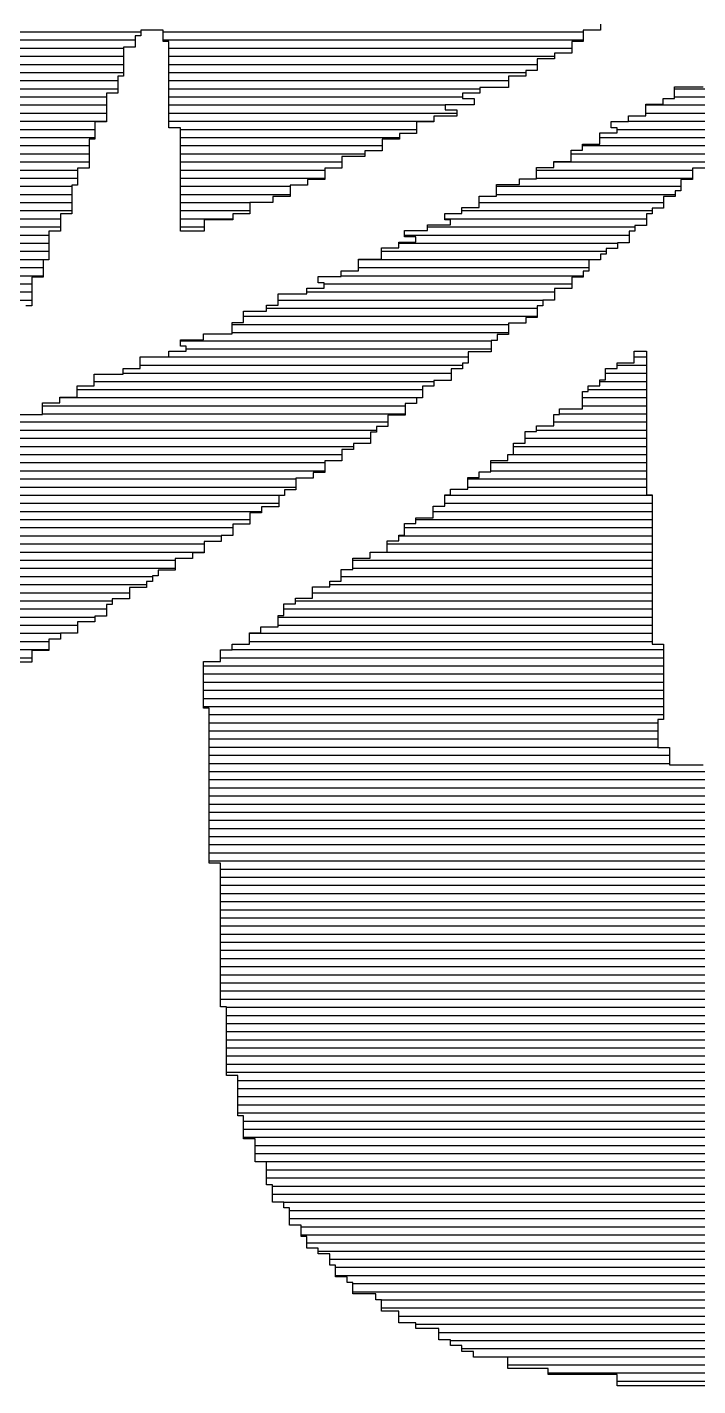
# Model space of a CAD drawing. Extents: x 35 to 236, y 10 to 166.
# Drawn here: x 60.221 to 61.929, y 17.422 to 20.882 of the extents above; entities that cross this region are included whole.
import ezdxf

# ---------------------------------------------------------------- set-up
doc = ezdxf.new("R2010")
doc.units = 0
doc.layers.add('BG_SILKSCREEN_TOP', color=254, linetype='CONTINUOUS')

msp = doc.modelspace()

# ---------------------------------------------------------------- linework, layer by layer
at = {"layer": 'BG_SILKSCREEN_TOP'}
for points in [[(59.192, 20.87), (60.5102, 20.87)], [(60.5672, 20.8745), (60.5102, 20.8745)], [(60.5102, 20.8745), (60.5102, 20.8598)], [(60.5672, 20.8451), (60.5672, 20.8745)], [(60.5672, 20.87), (61.6367, 20.87)], [(61.6808, 20.8745), (61.6367, 20.8745)], [(61.6367, 20.8745), (61.6367, 20.8451)], [(61.6808, 20.8892), (61.6808, 20.8745)], [(59.192, 20.8493), (60.4958, 20.8493)], [(60.4958, 20.8307), (60.4664, 20.8307)], [(60.4664, 20.8307), (60.4664, 20.7575)], [(60.5102, 20.8598), (60.4958, 20.8598)], [(60.4958, 20.8598), (60.4958, 20.8307)], [(60.5672, 20.8493), (61.6367, 20.8493)], [(60.5819, 20.8451), (60.5672, 20.8451)], [(60.5819, 20.6258), (60.5819, 20.8451)], [(61.6367, 20.8451), (61.6076, 20.8451)], [(61.6076, 20.8451), (61.6076, 20.816)], [(59.1629, 20.8079), (60.4664, 20.8079)], [(59.192, 20.8286), (60.4664, 20.8286)], [(60.5819, 20.8286), (61.6076, 20.8286)], [(60.5819, 20.8079), (61.5638, 20.8079)], [(61.5638, 20.8013), (61.5197, 20.8013)], [(61.5197, 20.8013), (61.5197, 20.7719)], [(61.6076, 20.816), (61.5638, 20.816)], [(61.5638, 20.816), (61.5638, 20.8013)], [(59.1482, 20.7665), (60.4664, 20.7665)], [(59.1629, 20.7872), (60.4664, 20.7872)], [(60.5819, 20.7872), (61.5197, 20.7872)], [(60.5819, 20.7665), (61.4906, 20.7665)], [(61.5197, 20.7719), (61.4906, 20.7719)], [(61.4906, 20.7719), (61.4906, 20.7575)], [(59.1482, 20.7458), (60.4517, 20.7458)], [(60.4517, 20.7575), (60.4517, 20.7134)], [(60.4664, 20.7575), (60.4517, 20.7575)], [(60.5819, 20.7458), (61.4468, 20.7458)], [(61.4468, 20.7281), (61.3736, 20.7281)], [(61.3736, 20.7281), (61.3736, 20.7134)], [(61.4468, 20.7575), (61.4468, 20.7281)], [(61.4906, 20.7575), (61.4468, 20.7575)], [(61.8695, 20.7005), (61.8695, 20.7296)], [(61.8695, 20.7296), (61.9427, 20.7296)], [(59.1188, 20.7251), (60.4517, 20.7251)], [(59.1188, 20.7044), (60.4226, 20.7044)], [(60.4517, 20.7134), (60.4226, 20.7134)], [(60.4226, 20.7134), (60.4226, 20.6405)], [(60.5819, 20.7251), (61.3736, 20.7251)], [(60.5819, 20.7044), (61.3295, 20.7044)], [(61.3736, 20.7134), (61.3295, 20.7134)], [(61.3295, 20.7134), (61.3295, 20.7005)], [(61.3295, 20.7005), (61.3589, 20.7005)], [(61.3589, 20.7005), (61.3589, 20.6843)], [(61.8401, 20.6858), (61.8401, 20.7005)], [(61.8401, 20.7005), (61.8695, 20.7005)], [(61.8695, 20.7251), (62.1488, 20.7251)], [(61.8695, 20.7044), (62.1488, 20.7044)], [(59.1188, 20.6837), (60.4226, 20.6837)], [(59.1188, 20.663), (60.4226, 20.663)], [(60.5819, 20.6837), (61.2857, 20.6837)], [(60.5819, 20.663), (61.3151, 20.663)], [(61.3589, 20.6843), (61.2857, 20.6843)], [(61.2857, 20.6843), (61.2857, 20.6711)], [(61.2857, 20.6711), (61.3151, 20.6711)], [(61.3151, 20.6711), (61.3151, 20.6549)], [(61.7963, 20.6564), (61.7963, 20.6858)], [(61.7963, 20.6858), (61.8401, 20.6858)], [(61.7963, 20.6837), (62.105, 20.6837)], [(61.7963, 20.663), (62.105, 20.663)], [(59.0897, 20.6423), (60.4226, 20.6423)], [(60.4226, 20.6405), (60.3932, 20.6405)], [(60.3932, 20.6405), (60.3932, 20.5964)], [(60.5819, 20.6423), (61.2566, 20.6423)], [(60.6113, 20.6258), (60.5819, 20.6258)], [(60.6113, 20.3624), (60.6113, 20.6258)], [(61.2566, 20.6405), (61.2125, 20.6405)], [(61.2125, 20.6405), (61.2125, 20.6111)], [(61.3151, 20.6549), (61.2566, 20.6549)], [(61.2566, 20.6549), (61.2566, 20.6405)], [(61.7084, 20.6258), (61.7084, 20.642)], [(61.7084, 20.642), (61.7525, 20.642)], [(61.7231, 20.6258), (61.7084, 20.6258)], [(61.7231, 20.6126), (61.7231, 20.6258)], [(61.7525, 20.642), (61.7525, 20.6564)], [(61.7525, 20.6564), (61.7963, 20.6564)], [(61.7525, 20.6423), (62.0759, 20.6423)], [(59.075, 20.6009), (60.3932, 20.6009)], [(59.0897, 20.6216), (60.3932, 20.6216)], [(60.3932, 20.5964), (60.3785, 20.5964)], [(60.3785, 20.5964), (60.3785, 20.5232)], [(60.6113, 20.6216), (61.2125, 20.6216)], [(60.6113, 20.6009), (61.1687, 20.6009)], [(61.1687, 20.5964), (61.1249, 20.5964)], [(61.1249, 20.5964), (61.1249, 20.5673)], [(61.2125, 20.6111), (61.1687, 20.6111)], [(61.1687, 20.6111), (61.1687, 20.5964)], [(61.6793, 20.5835), (61.6793, 20.6126)], [(61.6793, 20.6126), (61.7231, 20.6126)], [(61.6793, 20.6009), (62.0318, 20.6009)], [(61.7231, 20.6216), (62.0465, 20.6216)], [(59.075, 20.5802), (60.3785, 20.5802)], [(59.075, 20.5595), (60.3785, 20.5595)], [(60.6113, 20.5802), (61.1249, 20.5802)], [(60.6113, 20.5595), (61.0808, 20.5595)], [(61.1249, 20.5673), (61.0808, 20.5673)], [(61.0808, 20.5673), (61.0808, 20.5526)], [(61.6061, 20.5394), (61.6061, 20.5688)], [(61.6061, 20.5688), (61.6352, 20.5688)], [(61.6061, 20.5595), (61.988, 20.5595)], [(61.6352, 20.5688), (61.6352, 20.5835)], [(61.6352, 20.5835), (61.6793, 20.5835)], [(61.6352, 20.5802), (61.988, 20.5802)], [(59.0456, 20.5388), (60.3785, 20.5388)], [(59.0456, 20.5181), (60.3494, 20.5181)], [(60.3785, 20.5232), (60.3494, 20.5232)], [(60.3494, 20.5232), (60.3494, 20.4794)], [(60.6113, 20.5388), (61.0223, 20.5388)], [(60.6113, 20.5181), (60.9785, 20.5181)], [(61.0223, 20.5232), (60.9785, 20.5232)], [(60.9785, 20.5232), (60.9785, 20.4941)], [(61.0808, 20.5526), (61.0223, 20.5526)], [(61.0223, 20.5526), (61.0223, 20.5232)], [(61.5182, 20.4956), (61.5182, 20.5247)], [(61.5182, 20.5247), (61.5623, 20.5247)], [(61.5182, 20.5181), (61.9148, 20.5181)], [(61.5623, 20.5247), (61.5623, 20.5394)], [(61.5623, 20.5394), (61.6061, 20.5394)], [(61.5623, 20.5388), (61.988, 20.5388)], [(61.9586, 20.5232), (61.9148, 20.5232)], [(61.9148, 20.5232), (61.9148, 20.4941)], [(59.0456, 20.4974), (60.3494, 20.4974)], [(60.6113, 20.4974), (60.9785, 20.4974)], [(60.9785, 20.4941), (60.9347, 20.4941)], [(60.9347, 20.4941), (60.9347, 20.4794)], [(61.4744, 20.4809), (61.4744, 20.4956)], [(61.4744, 20.4956), (61.5182, 20.4956)], [(61.5182, 20.4974), (61.9148, 20.4974)], [(61.9148, 20.4941), (61.8857, 20.4941)], [(61.8857, 20.4941), (61.8857, 20.4647)], [(59.0165, 20.4767), (60.3347, 20.4767)], [(59.0165, 20.456), (60.3347, 20.456)], [(60.3494, 20.4794), (60.3347, 20.4794)], [(60.3347, 20.4794), (60.3347, 20.4062)], [(60.6113, 20.4767), (60.8906, 20.4767)], [(60.6113, 20.456), (60.8906, 20.456)], [(60.8906, 20.4503), (60.8468, 20.4503)], [(60.8468, 20.4503), (60.8468, 20.4356)], [(60.9347, 20.4794), (60.8906, 20.4794)], [(60.8906, 20.4794), (60.8906, 20.4503)], [(61.3721, 20.4224), (61.3721, 20.4518)], [(61.3721, 20.4518), (61.4159, 20.4518)], [(61.4159, 20.4518), (61.4159, 20.4809)], [(61.4159, 20.4809), (61.4744, 20.4809)], [(61.4159, 20.4767), (61.8857, 20.4767)], [(61.4159, 20.456), (61.871, 20.456)], [(61.871, 20.4503), (61.8416, 20.4503)], [(61.8416, 20.4503), (61.8416, 20.4209)], [(61.8857, 20.4647), (61.871, 20.4647)], [(61.871, 20.4647), (61.871, 20.4503)], [(59.0018, 20.4353), (60.3347, 20.4353)], [(59.0018, 20.4146), (60.3347, 20.4146)], [(60.6113, 20.4353), (60.7883, 20.4353)], [(60.6113, 20.4146), (60.7883, 20.4146)], [(60.8468, 20.4356), (60.7883, 20.4356)], [(60.7883, 20.4356), (60.7883, 20.4062)], [(61.328, 20.4077), (61.328, 20.4224)], [(61.328, 20.4224), (61.3721, 20.4224)], [(61.328, 20.4146), (61.8125, 20.4146)], [(61.3721, 20.4353), (61.8416, 20.4353)], [(61.8416, 20.4209), (61.8125, 20.4209)], [(61.8125, 20.4209), (61.8125, 20.4062)], [(59.0018, 20.3939), (60.3056, 20.3939)], [(60.3347, 20.4062), (60.3056, 20.4062)], [(60.3056, 20.4062), (60.3056, 20.3624)], [(60.6113, 20.3939), (60.7445, 20.3939)], [(60.7445, 20.3915), (60.6713, 20.3915)], [(60.6713, 20.3915), (60.6713, 20.3624)], [(60.7883, 20.4062), (60.7445, 20.4062)], [(60.7445, 20.4062), (60.7445, 20.3915)], [(61.2842, 20.3915), (61.2842, 20.4077)], [(61.2842, 20.4077), (61.328, 20.4077)], [(61.2842, 20.3939), (61.7978, 20.3939)], [(61.2989, 20.3915), (61.2842, 20.3915)], [(61.2989, 20.3786), (61.2989, 20.3915)], [(61.8125, 20.4062), (61.7978, 20.4062)], [(61.7978, 20.4062), (61.7978, 20.3771)], [(58.9727, 20.3732), (60.3056, 20.3732)], [(58.9727, 20.3525), (60.2762, 20.3525)], [(60.3056, 20.3624), (60.2762, 20.3624)], [(60.2762, 20.3624), (60.2762, 20.2892)], [(60.6113, 20.3732), (60.6713, 20.3732)], [(60.6713, 20.3624), (60.6113, 20.3624)], [(61.1819, 20.3477), (61.1819, 20.3639)], [(61.1819, 20.3639), (61.2404, 20.3639)], [(61.1819, 20.3525), (61.754, 20.3525)], [(61.211, 20.3477), (61.1819, 20.3477)], [(61.211, 20.3345), (61.211, 20.3477)], [(61.2404, 20.3639), (61.2404, 20.3786)], [(61.2404, 20.3786), (61.2989, 20.3786)], [(61.2404, 20.3732), (61.7684, 20.3732)], [(61.7684, 20.3624), (61.754, 20.3624)], [(61.754, 20.3624), (61.754, 20.333)], [(61.7978, 20.3771), (61.7684, 20.3771)], [(61.7684, 20.3771), (61.7684, 20.3624)], [(58.958, 20.3318), (60.2762, 20.3318)], [(58.958, 20.3111), (60.2762, 20.3111)], [(61.1234, 20.2907), (61.1234, 20.3201)], [(61.1234, 20.3201), (61.1672, 20.3201)], [(61.1234, 20.3111), (61.6955, 20.3111)], [(61.1672, 20.3201), (61.1672, 20.3345)], [(61.1672, 20.3345), (61.211, 20.3345)], [(61.1672, 20.3318), (61.7246, 20.3318)], [(61.7246, 20.3186), (61.6955, 20.3186)], [(61.6955, 20.3186), (61.6955, 20.3039)], [(61.754, 20.333), (61.7246, 20.333)], [(61.7246, 20.333), (61.7246, 20.3186)], [(58.958, 20.2904), (60.2762, 20.2904)], [(60.2762, 20.2892), (60.2615, 20.2892)], [(60.2615, 20.2892), (60.2615, 20.2454)], [(61.0646, 20.2616), (61.0646, 20.2907)], [(61.0646, 20.2907), (61.1234, 20.2907)], [(61.0646, 20.2904), (61.6808, 20.2904)], [(61.6808, 20.2892), (61.6514, 20.2892)], [(61.6514, 20.2892), (61.6514, 20.2601)], [(61.6955, 20.3039), (61.6808, 20.3039)], [(61.6808, 20.3039), (61.6808, 20.2892)], [(58.9286, 20.2697), (60.2615, 20.2697)], [(58.9286, 20.249), (60.2615, 20.249)], [(60.2615, 20.2454), (60.2324, 20.2454)], [(60.2324, 20.2454), (60.2324, 20.1722)], [(60.9623, 20.2307), (60.9623, 20.2469)], [(60.9623, 20.2469), (61.0208, 20.2469)], [(61.0208, 20.2469), (61.0208, 20.2616)], [(61.0208, 20.2616), (61.0646, 20.2616)], [(61.0208, 20.249), (61.6367, 20.249)], [(61.0646, 20.2697), (61.6514, 20.2697)], [(61.6367, 20.2454), (61.6076, 20.2454)], [(61.6076, 20.2454), (61.6076, 20.216)], [(61.6514, 20.2601), (61.6367, 20.2601)], [(61.6367, 20.2601), (61.6367, 20.2454)], [(58.8995, 20.2283), (60.2324, 20.2283)], [(58.8995, 20.2076), (60.2324, 20.2076)], [(60.9332, 20.2031), (60.9332, 20.2175)], [(60.9332, 20.2175), (60.977, 20.2175)], [(60.9332, 20.2076), (61.5638, 20.2076)], [(60.977, 20.2307), (60.9623, 20.2307)], [(60.977, 20.2175), (60.977, 20.2307)], [(60.977, 20.2283), (61.6076, 20.2283)], [(61.6076, 20.216), (61.5638, 20.216)], [(61.5638, 20.216), (61.5638, 20.1869)], [(58.8995, 20.1869), (60.2324, 20.1869)], [(60.2324, 20.1722), (60.2177, 20.1722)], [(60.8306, 20.159), (60.8306, 20.1737)], [(60.8306, 20.1737), (60.86, 20.1737)], [(60.86, 20.1737), (60.86, 20.2031)], [(60.86, 20.2031), (60.9332, 20.2031)], [(60.86, 20.1869), (61.5344, 20.1869)], [(61.5344, 20.1722), (61.5197, 20.1722)], [(61.5197, 20.1722), (61.5197, 20.1428)], [(61.5638, 20.1869), (61.5344, 20.1869)], [(61.5344, 20.1869), (61.5344, 20.1722)], [(60.7721, 20.1299), (60.7721, 20.159)], [(60.7721, 20.159), (60.8306, 20.159)], [(60.7721, 20.1455), (61.5197, 20.1455)], [(60.8306, 20.1662), (61.5197, 20.1662)], [(61.5197, 20.1428), (61.4906, 20.1428)], [(61.4906, 20.1428), (61.4906, 20.1284)], [(60.743, 20.1299), (60.7721, 20.1299)], [(60.743, 20.1005), (60.743, 20.1299)], [(60.743, 20.1248), (61.4468, 20.1248)], [(60.743, 20.1041), (61.4468, 20.1041)], [(61.4906, 20.1284), (61.4468, 20.1284)], [(61.4468, 20.1284), (61.4468, 20.099)], [(60.6113, 20.0699), (60.6113, 20.0858)], [(60.6113, 20.0858), (60.6698, 20.0858)], [(60.6113, 20.0834), (61.4027, 20.0834)], [(60.6257, 20.0699), (60.6113, 20.0699)], [(60.6257, 20.0567), (60.6257, 20.0699)], [(60.6698, 20.0858), (60.6698, 20.1005)], [(60.6698, 20.1005), (60.743, 20.1005)], [(61.4174, 20.0843), (61.4027, 20.0843)], [(61.4027, 20.0843), (61.4027, 20.0552)], [(61.4468, 20.099), (61.4174, 20.099)], [(61.4174, 20.099), (61.4174, 20.0843)], [(60.5087, 20.0129), (60.5087, 20.042)], [(60.5087, 20.042), (60.5819, 20.042)], [(60.5087, 20.042), (61.3442, 20.042)], [(60.5819, 20.042), (60.5819, 20.0567)], [(60.5819, 20.0567), (60.6257, 20.0567)], [(60.6257, 20.0627), (61.4027, 20.0627)], [(61.4027, 20.0552), (61.3442, 20.0552)], [(61.3442, 20.0552), (61.3442, 20.0258)], [(61.7669, 20.0273), (61.7669, 20.0567)], [(61.7669, 20.0567), (61.7978, 20.0567)], [(61.7669, 20.042), (61.7978, 20.042)], [(61.7978, 20.0567), (61.7978, 19.691)], [(60.4649, 19.9982), (60.4649, 20.0129)], [(60.4649, 20.0129), (60.5087, 20.0129)], [(60.4649, 20.0006), (61.3004, 20.0006)], [(60.5087, 20.0213), (61.3295, 20.0213)], [(61.3295, 20.0114), (61.3004, 20.0114)], [(61.3004, 20.0114), (61.3004, 19.982)], [(61.3442, 20.0258), (61.3295, 20.0258)], [(61.3295, 20.0258), (61.3295, 20.0114)], [(61.6937, 19.9835), (61.6937, 20.0129)], [(61.6937, 20.0129), (61.7231, 20.0129)], [(61.6937, 20.0006), (61.7978, 20.0006)], [(61.7231, 20.0129), (61.7231, 20.0273)], [(61.7231, 20.0273), (61.7669, 20.0273)], [(61.7231, 20.0213), (61.7978, 20.0213)], [(60.3479, 19.9397), (60.3479, 19.9688)], [(60.3479, 19.9688), (60.3917, 19.9688)], [(60.3917, 19.9688), (60.3917, 19.9982)], [(60.3917, 19.9982), (60.4649, 19.9982)], [(60.3917, 19.9799), (61.2566, 19.9799)], [(61.2566, 19.9673), (61.2272, 19.9673)], [(61.2272, 19.9673), (61.2272, 19.9382)], [(61.3004, 19.982), (61.2566, 19.982)], [(61.2566, 19.982), (61.2566, 19.9673)], [(61.6499, 19.9544), (61.6499, 19.9688)], [(61.6499, 19.9688), (61.6793, 19.9688)], [(61.6793, 19.9688), (61.6793, 19.9835)], [(61.6793, 19.9835), (61.6937, 19.9835)], [(61.6793, 19.9799), (61.7978, 19.9799)], [(60.3041, 19.925), (60.3041, 19.9397)], [(60.3041, 19.9397), (60.3479, 19.9397)], [(60.3041, 19.9385), (61.2272, 19.9385)], [(60.3479, 19.9592), (61.2272, 19.9592)], [(61.2272, 19.9382), (61.2125, 19.9382)], [(61.2125, 19.9382), (61.2125, 19.9235)], [(61.6352, 19.9103), (61.6352, 19.9544)], [(61.6352, 19.9544), (61.6499, 19.9544)], [(61.6352, 19.9385), (61.7978, 19.9385)], [(61.6499, 19.9592), (61.7978, 19.9592)], [(60.1868, 19.8956), (60.26, 19.8956)], [(60.26, 19.8956), (60.26, 19.925)], [(60.26, 19.925), (60.3041, 19.925)], [(60.26, 19.9178), (61.1834, 19.9178)], [(60.26, 19.8971), (61.1834, 19.8971)], [(61.2125, 19.9235), (61.1834, 19.9235)], [(61.1834, 19.9235), (61.1834, 19.8941)], [(61.5623, 19.8665), (61.5623, 19.8956)], [(61.5623, 19.8956), (61.5767, 19.8956)], [(61.5767, 19.8956), (61.5767, 19.9103)], [(61.5767, 19.9103), (61.6352, 19.9103)], [(61.5767, 19.8971), (61.7978, 19.8971)], [(61.6352, 19.9178), (61.7978, 19.9178)], [(60.143, 19.8764), (61.1393, 19.8764)], [(61.1393, 19.865), (61.1102, 19.865)], [(61.1102, 19.865), (61.1102, 19.8503)], [(61.1834, 19.8941), (61.1393, 19.8941)], [(61.1393, 19.8941), (61.1393, 19.865)], [(61.5182, 19.8518), (61.5182, 19.8665)], [(61.5182, 19.8665), (61.5623, 19.8665)], [(61.5623, 19.8764), (61.7978, 19.8764)], [(59.9966, 19.835), (61.0955, 19.835)], [(60.143, 19.8557), (61.1102, 19.8557)], [(61.1102, 19.8503), (61.0955, 19.8503)], [(61.0955, 19.8503), (61.0955, 19.8212)], [(61.4891, 19.8227), (61.4891, 19.8518)], [(61.4891, 19.8518), (61.5182, 19.8518)], [(61.4891, 19.835), (61.7978, 19.835)], [(61.5182, 19.8557), (61.7978, 19.8557)], [(59.9528, 19.7936), (61.0223, 19.7936)], [(59.9966, 19.8143), (61.0517, 19.8143)], [(61.0517, 19.8065), (61.0223, 19.8065)], [(61.0223, 19.8065), (61.0223, 19.7771)], [(61.0955, 19.8212), (61.0517, 19.8212)], [(61.0517, 19.8212), (61.0517, 19.8065)], [(61.445, 19.7786), (61.445, 19.7933)], [(61.445, 19.7933), (61.4597, 19.7933)], [(61.4597, 19.7933), (61.4597, 19.8227)], [(61.4597, 19.8227), (61.4891, 19.8227)], [(61.4597, 19.8143), (61.7978, 19.8143)], [(61.4597, 19.7936), (61.7978, 19.7936)], [(59.909, 19.7729), (60.9785, 19.7729)], [(61.0223, 19.7771), (60.9785, 19.7771)], [(60.9785, 19.7771), (60.9785, 19.748)], [(61.4012, 19.7495), (61.4012, 19.7786)], [(61.4012, 19.7786), (61.445, 19.7786)], [(61.4012, 19.7729), (61.7978, 19.7729)], [(59.792, 19.7315), (60.9053, 19.7315)], [(59.8358, 19.7522), (60.9785, 19.7522)], [(60.9491, 19.7333), (60.9053, 19.7333)], [(60.9053, 19.7333), (60.9053, 19.7039)], [(60.9785, 19.748), (60.9491, 19.748)], [(60.9491, 19.748), (60.9491, 19.7333)], [(61.3427, 19.7054), (61.3427, 19.7348)], [(61.3427, 19.7348), (61.3721, 19.7348)], [(61.3427, 19.7315), (61.7978, 19.7315)], [(61.3721, 19.7348), (61.3721, 19.7495)], [(61.3721, 19.7495), (61.4012, 19.7495)], [(61.4012, 19.7522), (61.7978, 19.7522)], [(59.6309, 19.6901), (60.8762, 19.6901)], [(59.6894, 19.7108), (60.9053, 19.7108)], [(60.8762, 19.6895), (60.8615, 19.6895)], [(60.8615, 19.6895), (60.8615, 19.6601)], [(60.9053, 19.7039), (60.8762, 19.7039)], [(60.8762, 19.7039), (60.8762, 19.6895)], [(61.2842, 19.6616), (61.2842, 19.691)], [(61.2842, 19.691), (61.2989, 19.691)], [(61.2842, 19.6901), (61.8125, 19.6901)], [(61.2989, 19.691), (61.2989, 19.7054)], [(61.2989, 19.7054), (61.3427, 19.7054)], [(61.3427, 19.7108), (61.7978, 19.7108)], [(61.7978, 19.691), (61.8125, 19.691)], [(61.8125, 19.691), (61.8125, 19.3106)], [(59.5724, 19.6694), (60.8615, 19.6694)], [(60.8615, 19.6601), (60.8174, 19.6601)], [(60.8174, 19.6601), (60.8174, 19.6454)], [(61.2548, 19.6325), (61.2548, 19.6616)], [(61.2548, 19.6616), (61.2842, 19.6616)], [(61.2842, 19.6694), (61.8125, 19.6694)], [(59.4554, 19.628), (60.7883, 19.628)], [(59.5724, 19.6487), (60.8174, 19.6487)], [(60.8174, 19.6454), (60.7883, 19.6454)], [(60.7883, 19.6454), (60.7883, 19.6163)], [(61.211, 19.6178), (61.211, 19.6325)], [(61.211, 19.6325), (61.2548, 19.6325)], [(61.211, 19.628), (61.8125, 19.628)], [(61.2548, 19.6487), (61.8125, 19.6487)], [(59.3675, 19.5866), (60.7151, 19.5866)], [(59.4554, 19.6073), (60.7445, 19.6073)], [(60.7445, 19.5869), (60.7151, 19.5869)], [(60.7151, 19.5869), (60.7151, 19.5722)], [(60.7883, 19.6163), (60.7445, 19.6163)], [(60.7445, 19.6163), (60.7445, 19.5869)], [(61.1672, 19.574), (61.1672, 19.5884)], [(61.1672, 19.5884), (61.1819, 19.5884)], [(61.1672, 19.5866), (61.8125, 19.5866)], [(61.1819, 19.5884), (61.1819, 19.6178)], [(61.1819, 19.6178), (61.211, 19.6178)], [(61.1819, 19.6073), (61.8125, 19.6073)], [(59.3237, 19.5659), (60.6713, 19.5659)], [(60.7151, 19.5722), (60.6713, 19.5722)], [(60.6713, 19.5722), (60.6713, 19.5431)], [(61.1378, 19.5446), (61.1378, 19.574)], [(61.1378, 19.574), (61.1672, 19.574)], [(61.1378, 19.5659), (61.8125, 19.5659)], [(59.1773, 19.5245), (60.5981, 19.5245)], [(59.2505, 19.5452), (60.6713, 19.5452)], [(60.6419, 19.5284), (60.5981, 19.5284)], [(60.5981, 19.5284), (60.5981, 19.4993)], [(60.6713, 19.5431), (60.6419, 19.5431)], [(60.6419, 19.5431), (60.6419, 19.5284)], [(61.0502, 19.5008), (61.0502, 19.5299)], [(61.0502, 19.5299), (61.094, 19.5299)], [(61.0502, 19.5245), (61.8125, 19.5245)], [(61.094, 19.5299), (61.094, 19.5446)], [(61.094, 19.5446), (61.1378, 19.5446)], [(61.1378, 19.5452), (61.8125, 19.5452)], [(59.0165, 19.4831), (60.5396, 19.4831)], [(59.0897, 19.5038), (60.5981, 19.5038)], [(60.5543, 19.4846), (60.5396, 19.4846)], [(60.5396, 19.4846), (60.5396, 19.4699)], [(60.5981, 19.4993), (60.5543, 19.4993)], [(60.5543, 19.4993), (60.5543, 19.4846)], [(61.0208, 19.4714), (61.0208, 19.5008)], [(61.0208, 19.5008), (61.0502, 19.5008)], [(61.0208, 19.4831), (61.8125, 19.4831)], [(61.0502, 19.5038), (61.8125, 19.5038)], [(58.9286, 19.4624), (60.5249, 19.4624)], [(60.5249, 19.4552), (60.4811, 19.4552)], [(60.4811, 19.4552), (60.4811, 19.4261)], [(60.5396, 19.4699), (60.5249, 19.4699)], [(60.5249, 19.4699), (60.5249, 19.4552)], [(60.9476, 19.4276), (60.9476, 19.4567)], [(60.9476, 19.4567), (60.9917, 19.4567)], [(60.9917, 19.4567), (60.9917, 19.4714)], [(60.9917, 19.4714), (61.0208, 19.4714)], [(60.9917, 19.4624), (61.8125, 19.4624)], [(58.7531, 19.421), (60.4373, 19.421)], [(58.8554, 19.4417), (60.4811, 19.4417)], [(60.4373, 19.4114), (60.4226, 19.4114)], [(60.4226, 19.4114), (60.4226, 19.382)], [(60.4811, 19.4261), (60.4373, 19.4261)], [(60.4373, 19.4261), (60.4373, 19.4114)], [(60.8744, 19.3838), (60.8744, 19.4129)], [(60.8744, 19.4129), (60.9038, 19.4129)], [(60.9038, 19.4129), (60.9038, 19.4276)], [(60.9038, 19.4276), (60.9476, 19.4276)], [(60.9038, 19.421), (61.8125, 19.421)], [(60.9476, 19.4417), (61.8125, 19.4417)], [(58.6946, 19.3796), (60.3932, 19.3796)], [(58.7531, 19.4003), (60.4226, 19.4003)], [(60.4226, 19.382), (60.3932, 19.382)], [(60.3932, 19.382), (60.3932, 19.3676)], [(60.86, 19.3544), (60.86, 19.3838)], [(60.86, 19.3838), (60.8744, 19.3838)], [(60.86, 19.3796), (61.8125, 19.3796)], [(60.8744, 19.4003), (61.8125, 19.4003)], [(58.5923, 19.3589), (60.3494, 19.3589)], [(60.3932, 19.3676), (60.3494, 19.3676)], [(60.3494, 19.3676), (60.3494, 19.3382)], [(60.8159, 19.3397), (60.8159, 19.3544)], [(60.8159, 19.3544), (60.86, 19.3544)], [(60.86, 19.3589), (61.8125, 19.3589)], [(58.4165, 19.3175), (60.2762, 19.3175)], [(58.5044, 19.3382), (60.3056, 19.3382)], [(60.3056, 19.3235), (60.2762, 19.3235)], [(60.2762, 19.3235), (60.2762, 19.2944)], [(60.3494, 19.3382), (60.3056, 19.3382)], [(60.3056, 19.3382), (60.3056, 19.3235)], [(60.743, 19.2959), (60.743, 19.3106)], [(60.743, 19.3106), (60.7868, 19.3106)], [(60.7868, 19.3106), (60.7868, 19.3397)], [(60.7868, 19.3397), (60.8159, 19.3397)], [(60.7868, 19.3382), (61.8125, 19.3382)], [(60.7868, 19.3175), (61.8125, 19.3175)], [(61.8125, 19.3106), (61.8416, 19.3106)], [(61.8416, 19.3106), (61.8416, 19.1189)], [(58.2263, 19.2761), (60.2324, 19.2761)], [(58.3289, 19.2968), (60.2762, 19.2968)], [(60.2762, 19.2944), (60.2324, 19.2944)], [(60.2324, 19.2944), (60.2324, 19.265)], [(60.7136, 19.2665), (60.7136, 19.2959)], [(60.7136, 19.2959), (60.743, 19.2959)], [(60.7136, 19.2761), (61.8416, 19.2761)], [(60.743, 19.2968), (61.8416, 19.2968)], [(60.2324, 19.265), (60.203, 19.265)], [(60.6698, 19.148), (60.6698, 19.2665)], [(60.6698, 19.2665), (60.7136, 19.2665)], [(60.6698, 19.2554), (61.8416, 19.2554)], [(60.6698, 19.2347), (61.8416, 19.2347)], [(60.6698, 19.214), (61.8416, 19.214)], [(60.6698, 19.1933), (61.8416, 19.1933)], [(60.6698, 19.1726), (61.8416, 19.1726)], [(60.6698, 19.1519), (61.8416, 19.1519)], [(60.6842, 19.148), (60.6698, 19.148)], [(60.6842, 18.7529), (60.6842, 19.148)], [(60.6842, 19.1312), (61.8416, 19.1312)], [(60.6842, 19.1105), (61.8269, 19.1105)], [(61.8416, 19.1189), (61.8269, 19.1189)], [(61.8269, 19.1189), (61.8269, 19.0472)], [(60.6842, 19.0898), (61.8269, 19.0898)], [(60.6842, 19.0691), (61.8269, 19.0691)], [(60.6842, 19.0484), (61.8269, 19.0484)], [(61.8269, 19.0472), (61.8563, 19.0472)], [(61.8563, 19.0472), (61.8563, 19.0034)], [(60.6842, 19.0277), (61.8563, 19.0277)], [(60.6842, 19.007), (61.8563, 19.007)], [(61.8563, 19.0034), (61.9427, 19.0034)], [(60.6842, 18.9863), (63.5387, 18.9863)], [(60.6842, 18.9656), (63.5096, 18.9656)], [(60.6842, 18.9449), (63.5096, 18.9449)], [(60.6842, 18.9242), (63.4802, 18.9242)], [(60.6842, 18.9035), (63.4802, 18.9035)], [(60.6842, 18.8828), (63.4802, 18.8828)], [(60.6842, 18.8621), (63.4802, 18.8621)], [(60.6842, 18.8414), (63.4655, 18.8414)], [(60.6842, 18.8207), (63.4655, 18.8207)], [(60.6842, 18.8), (63.4364, 18.8)], [(60.6842, 18.7793), (63.4364, 18.7793)], [(60.6842, 18.7586), (63.4217, 18.7586)], [(60.7136, 18.7529), (60.6842, 18.7529)], [(60.7136, 18.3872), (60.7136, 18.7529)], [(60.7136, 18.7379), (63.4217, 18.7379)], [(60.7136, 18.7172), (63.4217, 18.7172)], [(60.7136, 18.6965), (63.3926, 18.6965)], [(60.7136, 18.6758), (63.3926, 18.6758)], [(60.7136, 18.6551), (63.3632, 18.6551)], [(60.7136, 18.6344), (63.3632, 18.6344)], [(60.7136, 18.6137), (63.3632, 18.6137)], [(60.7136, 18.593), (63.3632, 18.593)], [(60.7136, 18.5723), (63.3485, 18.5723)], [(60.7136, 18.5516), (63.3485, 18.5516)], [(60.7136, 18.5309), (63.3194, 18.5309)], [(60.7136, 18.5102), (63.3194, 18.5102)], [(60.7136, 18.4895), (63.3047, 18.4895)], [(60.7136, 18.4688), (63.3047, 18.4688)], [(60.7136, 18.4481), (63.3047, 18.4481)], [(60.7136, 18.4274), (63.2756, 18.4274)], [(60.7136, 18.4067), (63.2756, 18.4067)], [(60.7283, 18.3872), (60.7136, 18.3872)], [(60.7283, 18.2117), (60.7283, 18.3872)], [(60.7283, 18.386), (63.2462, 18.386)], [(60.7283, 18.3653), (63.2462, 18.3653)], [(60.7283, 18.3446), (63.2462, 18.3446)], [(60.7283, 18.3239), (63.2315, 18.3239)], [(60.7283, 18.3032), (63.2315, 18.3032)], [(60.7283, 18.2825), (63.2024, 18.2825)], [(60.7283, 18.2618), (63.2024, 18.2618)], [(60.7283, 18.2411), (63.173, 18.2411)], [(60.7283, 18.2204), (63.173, 18.2204)], [(60.7574, 18.2117), (60.7283, 18.2117)], [(60.7574, 18.1094), (60.7574, 18.2117)], [(60.7574, 18.1997), (63.173, 18.1997)], [(60.7574, 18.179), (63.1583, 18.179)], [(60.7574, 18.1583), (63.1583, 18.1583)], [(60.7574, 18.1376), (63.1292, 18.1376)], [(60.7574, 18.1169), (63.1292, 18.1169)], [(60.7721, 18.1094), (60.7574, 18.1094)], [(60.7721, 18.0509), (60.7721, 18.1094)], [(60.7721, 18.0962), (63.1145, 18.0962)], [(60.7721, 18.0755), (63.1145, 18.0755)], [(60.7721, 18.0548), (63.0854, 18.0548)], [(60.8015, 18.0509), (60.7721, 18.0509)], [(60.8015, 17.9924), (60.8015, 18.0509)], [(60.8015, 18.0341), (63.0854, 18.0341)], [(60.8015, 18.0134), (63.056, 18.0134)], [(60.8015, 17.9927), (63.056, 17.9927)], [(60.8306, 17.9924), (60.8015, 17.9924)], [(60.8306, 17.9336), (60.8306, 17.9924)], [(60.8306, 17.972), (63.0122, 17.972)], [(60.8306, 17.9513), (63.0122, 17.9513)], [(60.8453, 17.9336), (60.8306, 17.9336)], [(60.8453, 17.8898), (60.8453, 17.9336)], [(60.8453, 17.9306), (63.0122, 17.9306)], [(60.8453, 17.9099), (62.9975, 17.9099)], [(60.8744, 17.8898), (60.8453, 17.8898)], [(60.8744, 17.8751), (60.8744, 17.8898)], [(60.8744, 17.8892), (62.9681, 17.8892)], [(60.8891, 17.8751), (60.8744, 17.8751)], [(60.8891, 17.8313), (60.8891, 17.8751)], [(60.8891, 17.8685), (62.939, 17.8685)], [(60.8891, 17.8478), (62.9243, 17.8478)], [(60.9185, 17.8313), (60.8891, 17.8313)], [(60.9185, 17.8022), (60.9185, 17.8313)], [(60.9185, 17.8271), (62.8952, 17.8271)], [(60.9185, 17.8064), (62.8805, 17.8064)], [(60.9332, 17.8022), (60.9185, 17.8022)], [(60.9332, 17.7728), (60.9332, 17.8022)], [(60.9332, 17.7857), (62.8511, 17.7857)], [(60.9623, 17.7728), (60.9332, 17.7728)], [(60.9623, 17.7581), (60.9623, 17.7728)], [(60.9623, 17.765), (62.8511, 17.765)], [(60.9917, 17.7581), (60.9623, 17.7581)], [(60.9917, 17.729), (60.9917, 17.7581)], [(60.9917, 17.7443), (62.822, 17.7443)], [(61.0061, 17.729), (60.9917, 17.729)], [(61.0061, 17.6996), (61.0061, 17.729)], [(61.0061, 17.7236), (62.8073, 17.7236)], [(61.0061, 17.7029), (62.7779, 17.7029)], [(61.0355, 17.6996), (61.0061, 17.6996)], [(61.0355, 17.6849), (61.0355, 17.6996)], [(61.0502, 17.6849), (61.0355, 17.6849)], [(61.0502, 17.6558), (61.0502, 17.6849)], [(61.0502, 17.6822), (62.7341, 17.6822)], [(61.0502, 17.6615), (62.705, 17.6615)], [(61.1087, 17.6558), (61.0502, 17.6558)], [(61.1087, 17.6411), (61.1087, 17.6558)], [(61.1234, 17.6411), (61.1087, 17.6411)], [(61.1234, 17.612), (61.1234, 17.6411)], [(61.1234, 17.6408), (62.6903, 17.6408)], [(61.1234, 17.6201), (62.6462, 17.6201)], [(61.1672, 17.612), (61.1234, 17.612)], [(61.1672, 17.5826), (61.1672, 17.612)], [(61.1672, 17.5994), (62.6462, 17.5994)], [(61.211, 17.5826), (61.1672, 17.5826)], [(61.211, 17.5679), (61.211, 17.5826)], [(61.211, 17.5787), (62.5439, 17.5787)], [(61.2695, 17.5679), (61.211, 17.5679)], [(61.2695, 17.5388), (61.2695, 17.5679)], [(61.2695, 17.558), (62.5439, 17.558)], [(61.2989, 17.5388), (61.2695, 17.5388)], [(61.2989, 17.5241), (61.2989, 17.5388)], [(61.2989, 17.5373), (62.4269, 17.5373)], [(61.328, 17.5241), (61.2989, 17.5241)], [(61.328, 17.5094), (61.328, 17.5241)], [(61.328, 17.5166), (62.4269, 17.5166)], [(61.3574, 17.5094), (61.328, 17.5094)], [(61.3574, 17.4947), (61.3574, 17.5094)], [(61.3574, 17.4959), (62.3831, 17.4959)], [(61.445, 17.4947), (61.3574, 17.4947)], [(61.445, 17.4656), (61.445, 17.4947)], [(61.445, 17.4752), (62.2952, 17.4752)], [(61.5476, 17.4656), (61.445, 17.4656)], [(61.5476, 17.4509), (61.5476, 17.4656)], [(61.5476, 17.4545), (62.1929, 17.4545)], [(61.7231, 17.4509), (61.5476, 17.4509)], [(61.7231, 17.4218), (61.7231, 17.4509)], [(61.7231, 17.4338), (62.0318, 17.4338)], [(62.0318, 17.4218), (61.7231, 17.4218)]]:
    msp.add_lwpolyline(points, dxfattribs=at)

doc.saveas('drawing.dxf')
